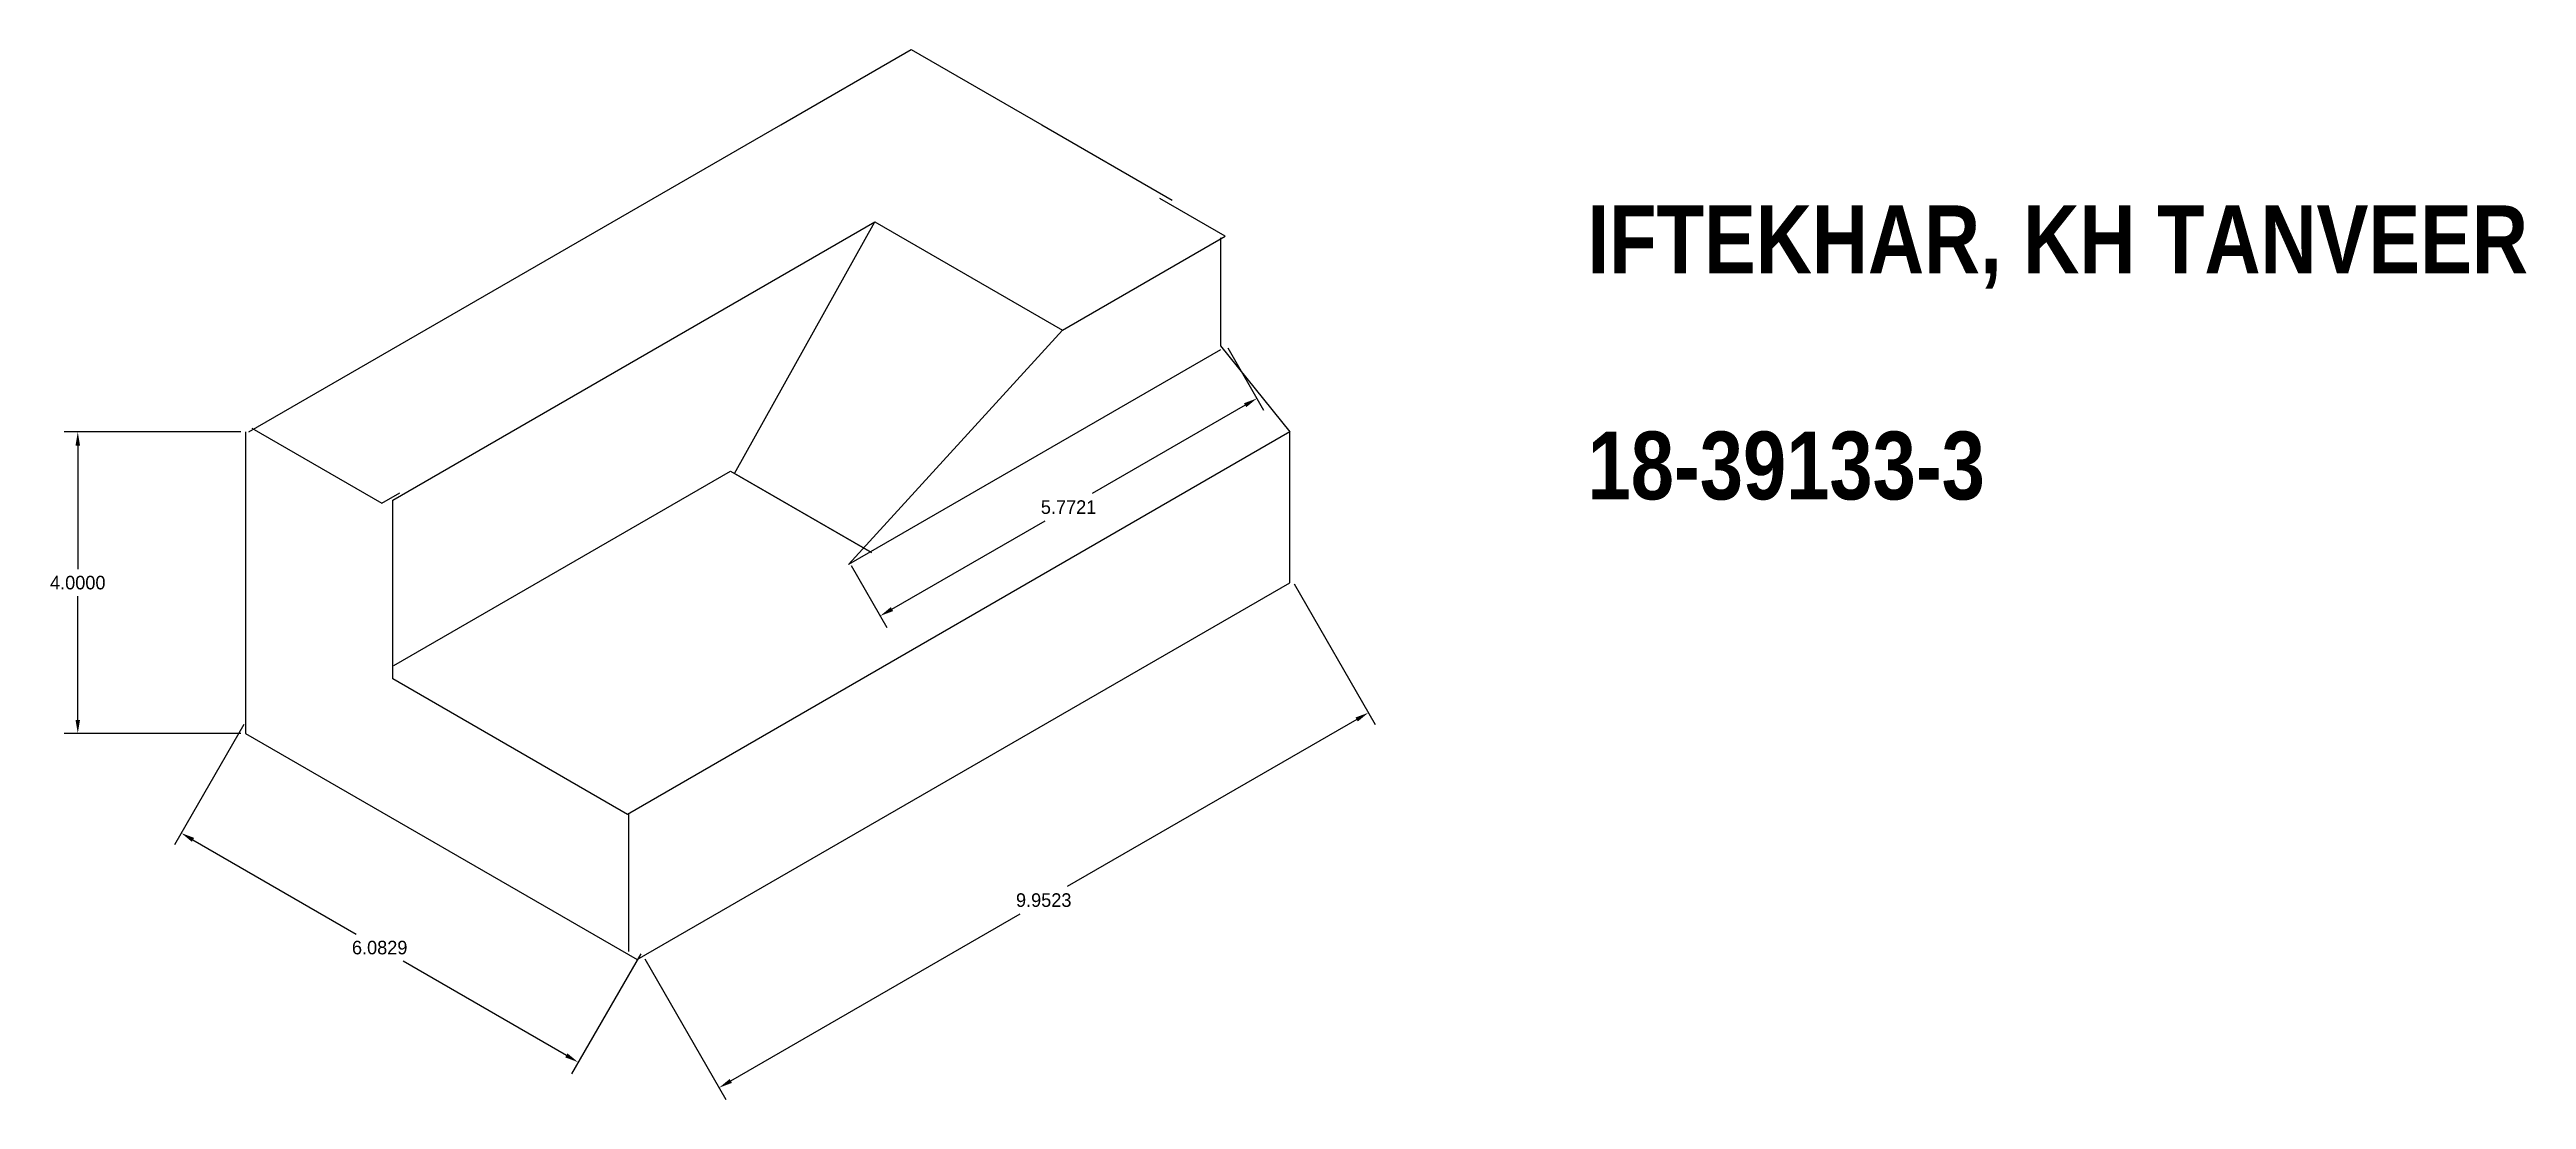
# Model space of a CAD drawing. Header units: inches. Extents: x 10.8 to 43.7, y 14.8 to 28.7.
import ezdxf

# ---------------------------------------------------------------- set-up
doc = ezdxf.new("R2010")
doc.units = ezdxf.units.IN
doc.header["$MEASUREMENT"] = 0
doc.dimstyles.get("Standard").update_dxf_attribs({"dimtxt": 0.18, "dimasz": 0.18, "dimexe": 0.18, "dimexo": 0.0625, "dimgap": 0.09, "dimtad": 0, "dimtih": 1, "dimtoh": 1, "dimdec": 4, "dimzin": 0, "dimdsep": 46, "dimtxsty": 'Standard', "dimcen": 0.09, "dimadec": 0, "dimazin": 0, "dimtfac": 1, "dimtdec": 4, "dimtofl": 0, "dimtmove": 0, "dimatfit": 3, "dimfxl": 0, "dimtolj": 1, "dimtzin": 0, "dimarcsym": 0})

# ---------------------------------------------------------------- blocks, each defined once
blk = doc.blocks.new('*D2')
at = {"color": 0, "lineweight": -2}
for p, q in [((13.363, 23.608), (11.018, 23.608)), ((11.198, 23.428), (11.198, 21.788)), ((11.198, 19.788), (11.198, 21.428)), ((13.363, 19.608), (11.018, 19.608))]:
    blk.add_line(p, q, dxfattribs=at)
at = {"color": 0}
for points in [[(11.168, 23.428), (11.228, 23.428), (11.198, 23.608)], [(11.168, 19.788), (11.228, 19.788), (11.198, 19.608)]]:
    blk.add_solid(points, dxfattribs=at)
at = {"layer": 'Defpoints', "color": 0}
for p in [(11.198, 23.608), (13.426, 23.608), (13.426, 19.608)]:
    blk.add_point(p, dxfattribs=at)
at = {"color": 0, "insert": (11.198, 21.608), "char_height": 0.18, "attachment_point": 5}
blk.add_mtext('\\A1;4.0000', dxfattribs=at)
blk = doc.blocks.new('*D3')
at = {"color": 0, "lineweight": -2}
for p, q in [((27.341, 21.591), (28.418, 19.727)), ((28.172, 19.793), (24.33, 17.575)), ((19.865, 14.996), (23.706, 17.215)), ((18.722, 16.615), (19.799, 14.751))]:
    blk.add_line(p, q, dxfattribs=at)
at = {"color": 0}
for points in [[(28.157, 19.819), (28.187, 19.767), (28.328, 19.883)], [(19.85, 15.022), (19.88, 14.97), (19.709, 14.906)]]:
    blk.add_solid(points, dxfattribs=at)
at = {"layer": 'Defpoints', "color": 0}
for p in [(27.31, 21.645), (28.328, 19.883), (18.691, 16.669)]:
    blk.add_point(p, dxfattribs=at)
at = {"color": 0, "insert": (24.018, 17.395), "char_height": 0.18, "attachment_point": 5}
blk.add_mtext('\\A1;9.9523', dxfattribs=at)
blk = doc.blocks.new('*D4')
at = {"color": 0, "lineweight": -2}
for p, q in [((26.461, 24.723), (26.937, 23.898)), ((26.691, 23.963), (24.66, 22.79)), ((22.004, 21.257), (24.036, 22.43)), ((21.462, 21.837), (21.938, 21.012))]:
    blk.add_line(p, q, dxfattribs=at)
at = {"color": 0}
for points in [[(26.676, 23.989), (26.706, 23.937), (26.847, 24.053)], [(21.989, 21.283), (22.019, 21.231), (21.848, 21.167)]]:
    blk.add_solid(points, dxfattribs=at)
at = {"layer": 'Defpoints', "color": 0}
for p in [(26.429, 24.777), (26.847, 24.053), (21.431, 21.891)]:
    blk.add_point(p, dxfattribs=at)
at = {"color": 0, "insert": (24.348, 22.61), "char_height": 0.18, "attachment_point": 5}
blk.add_mtext('\\A1;5.7721', dxfattribs=at)
blk = doc.blocks.new('*D5')
at = {"color": 0, "lineweight": -2}
for p, q in [((13.401, 19.725), (12.481, 18.13)), ((12.727, 18.196), (14.893, 16.945)), ((17.683, 15.335), (15.517, 16.585)), ((18.669, 16.683), (17.749, 15.089))]:
    blk.add_line(p, q, dxfattribs=at)
at = {"color": 0}
for points in [[(12.742, 18.222), (12.712, 18.17), (12.571, 18.286)], [(17.698, 15.361), (17.668, 15.309), (17.839, 15.245)]]:
    blk.add_solid(points, dxfattribs=at)
at = {"layer": 'Defpoints', "color": 0}
for p in [(13.433, 19.779), (18.701, 16.737), (17.839, 15.245)]:
    blk.add_point(p, dxfattribs=at)
at = {"color": 0, "insert": (15.205, 16.765), "char_height": 0.18, "attachment_point": 5}
blk.add_mtext('\\A1;6.0829', dxfattribs=at)

msp = doc.modelspace()

# ---------------------------------------------------------------- linework, layer by layer
for p, q in [((20.52734, 27.68286), (22.25939, 28.68286)), ((22.25939, 28.68286), (23.99144, 27.68286)), ((13.46967, 23.60811), (20.52734, 27.68286)), ((23.99144, 27.68286), (25.72349, 26.68286)), ((26.4272, 26.20547), (25.55761, 26.70753)), ((15.38052, 22.70466), (21.77481, 26.39641)), ((19.91235, 23.05732), (21.77481, 26.39641)), ((21.77481, 26.39641), (24.26636, 24.95791)), ((24.26636, 24.95791), (26.4272, 26.20547)), ((26.3645, 26.18369), (26.3645, 24.75267)), ((21.42512, 21.84771), (24.26636, 24.95791)), ((26.3645, 24.69946), (21.68739, 21.99913)), ((26.3645, 24.75267), (27.28236, 23.60807)), ((13.42596, 23.60811), (13.42596, 19.60811)), ((13.50952, 23.65745), (15.23364, 22.66203)), ((27.28244, 23.60811), (18.494, 18.53411)), ((27.28236, 21.60811), (27.28236, 23.60811)), ((15.39297, 20.5087), (19.85983, 23.08764)), ((19.85983, 23.08764), (21.7317, 22.00691)), ((21.7317, 22.00691), (19.91235, 23.05732)), ((15.23364, 22.66203), (15.47368, 22.80062)), ((15.38052, 20.33167), (15.38052, 22.70466)), ((21.68739, 21.99913), (21.42512, 21.84771)), ((18.62211, 16.60811), (27.28236, 21.60811)), ((18.494, 18.53411), (15.38052, 20.33167)), ((13.42596, 19.60811), (18.62211, 16.60811)), ((18.50828, 18.55007), (18.50828, 16.71522))]:
    msp.add_line(p, q)

# ---------------------------------------------------------------- texts
at = {"insert": (31.23587, 26.61435), "char_height": 0.9, "width": 17.0149825, "attachment_point": 1}
msp.add_mtext('{\\fTw Cen MT Condensed Extra Bold|b0|i0|c0|p34;IFTEKHAR, KH TANVEER\\P\\P\\pt35.1;18-39133-3}', dxfattribs=at)

# ---------------------------------------------------------------- dimensions: what is measured, and where the dimension line sits
for p1, p2, distance, picture, middle in [((21.43062, 21.89099), (26.42937, 24.77702), -0.83549, '*D4', (24.34775, 22.61045)), ((18.69084, 16.66929), (27.30979, 21.64544), -2.03556, '*D3', (24.01809, 17.39452)), ((13.43262, 19.77892), (18.70054, 16.73748), -1.72367, '*D5', (15.20474, 16.76546))]:
    dim = msp.add_aligned_dim(p1=p1, p2=p2, distance=distance, dimstyle='Standard')
    dim.commit()
    dim.dimension.update_dxf_attribs({"geometry": picture, "text_midpoint": middle})
dim = msp.add_linear_dim(base=(11.19822, 23.60811), p1=(13.42596, 19.60811), p2=(13.42596, 23.60811), angle=270, dimstyle='Standard')
dim.commit()
dim.dimension.update_dxf_attribs({"geometry": '*D2', "text_midpoint": (11.19822, 21.60811)})

doc.saveas('drawing.dxf')
